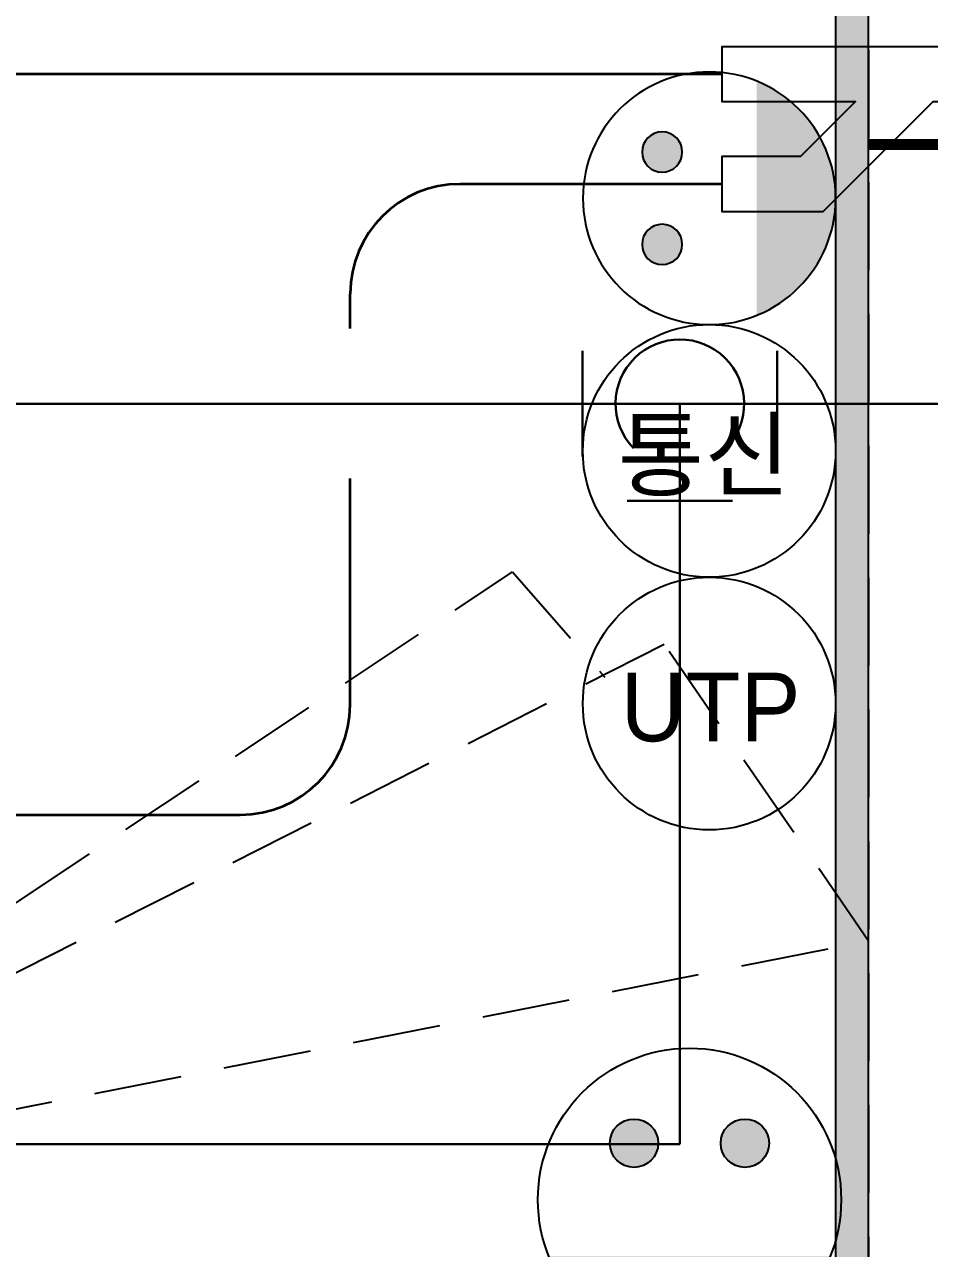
# Model space of a CAD drawing. Header units: inches. Extents: x 3778 to 56227, y -16914 to 35091.
# Drawn here: x 39327 to 40151, y -11067 to -9953 of the extents above; entities that cross this region are included whole.
import ezdxf

# ---------------------------------------------------------------- set-up
doc = ezdxf.new("R2010")
doc.units = ezdxf.units.IN
doc.header["$LTSCALE"] = 100
doc.header["$MEASUREMENT"] = 0
doc.linetypes.add('DH-HID2', pattern=[1.2, 0.8, -0.4])
doc.linetypes.add('HID', pattern=[2.5, 1.5, -1])
for name, color, linetype in [('06-LIGHT', 4, 'Continuous'), ('1', 1, 'Continuous'), ('2-con', 2, 'Continuous'), ('3.기호.계단선', 30, 'Continuous'), ('FU-FURM', 251, 'DH-HID2'), ('RC-LIGHT', 7, 'Continuous'), ('설비', 140, 'Continuous')]:
    doc.layers.add(name, color=color, linetype=linetype)
doc.layers.add('SS-ED', color=3, linetype='Continuous', lineweight=30)
doc.layers.add('SS-RLRG', color=4, linetype='Continuous', lineweight=35)
doc.styles.add('코레일둥고', font='Korail_Round_Gothic_Medium.ttf')

# ---------------------------------------------------------------- blocks, each defined once
blk = doc.blocks.new('cjvjf')
at = {"layer": '2-con'}
blk.add_lwpolyline([(150368.5, 65904.5), (150368.5, 66078.5), (150681.5, 66078.5), (150681.5, 70048.5), (149381.5, 70048.5), (149381.5, 69448.5), (149256.5, 69448.5), (149256.5, 69746.5), (148951.5, 69746.5), (148951.5, 69946.5), (149251.5, 69946.5), (149251.5, 70244.5), (150833.5, 70244.5), (150833.5, 65904.5), (150368.5, 65904.5)], dxfattribs=at)
blk = doc.blocks.new('cjscjdeh')
at = {"layer": 'FU-FURM', "color": 8}
for p, q in [((146763.5, 69824.8), (147614.5, 70392.2)), ((147614.5, 70392.2), (147698.5, 70296.2)), ((147752.5, 70326.2), (146763.5, 69824.8)), ((147938.5, 70056.2), (147752.5, 70326.2)), ((146763.5, 69824.8), (147938.5, 70056.2))]:
    blk.add_line(p, q, dxfattribs=at)
blk.add_lwpolyline([(146783.5, 71606.9), (147918.5, 71606.9, -0.414214), (147938.5, 71586.9), (147938.5, 69426.9, -0.414214), (147918.5, 69406.9), (146783.5, 69406.9, -0.414214), (146763.5, 69426.9), (146763.5, 71586.9, -0.414214)], format="xyb", close=True, dxfattribs=at)
blk.add_blockref('cjvjf', (-2743, 3328.4))
blk = doc.blocks.new('egoo')
at = {"layer": '설비'}
h = blk.add_hatch(color=140, dxfattribs=at)
edge = h.paths.add_edge_path()
edge.add_arc((1015645.3, 443433.7), 22.3, 0, 360)
h = blk.add_hatch(color=140, dxfattribs=at)
edge = h.paths.add_edge_path()
edge.add_arc((1015747.7, 443433.7), 22.3, 0, 360)
h = blk.add_hatch(color=140, dxfattribs=at)
edge = h.paths.add_edge_path()
edge.add_line((1015826.3, 443329.1), (1015566.6, 443329.1))
edge.add_ellipse((1015696.5, 443381.5), major_axis=(99, 99), ratio=1, start_angle=156.9578, end_angle=293.0422)
at = {"layer": '설비', "color": 140}
for centre, radius in [((1015696.5, 443381.5), 140), ((1015645.3, 443433.7), 22.3), ((1015747.7, 443433.7), 22.3)]:
    blk.add_circle(centre, radius, dxfattribs=at)
blk = doc.blocks.new('tee')
at = {"layer": 'SS-ED', "color": 1}
for p, q in [((40.02, 73.74), (-40.02, 73.74)), ((-73.74, 40.02), (-73.74, -40.02)), ((73.74, 40.02), (73.74, -40.02))]:
    blk.add_line(p, q, dxfattribs=at)
at = {"layer": 'SS-ED', "color": 2}
blk.add_arc((0, 0), 48.77, 136.31569, 43.68431, dxfattribs=at)
blk = doc.blocks.new('dpdjzjs')
at = {"layer": '1', "color": 6}
blk.add_lwpolyline([(176232.8, 91856.8), (175932.8, 91856.8), (175932.8, 91806.8), (176054.5, 91806.8), (176004.5, 91756.8), (175932.8, 91756.8), (175932.8, 91706.8), (176025.2, 91706.8), (176125.2, 91806.8), (176232.8, 91806.8)], close=True, dxfattribs=at)
at = {"layer": 'SS-ED'}
for p, q in [((176603, 91531.8), (172686.1, 91531.8)), ((175894.7, 90857.8), (175894.7, 91531.8)), ((175252.8, 90857.8), (175894.7, 90857.8))]:
    blk.add_line(p, q, dxfattribs=at)
at = {"layer": 'SS-RLRG', "color": 4}
for p, q in [((175932.8, 91831.8), (174470.5, 91831.8)), ((175252.8, 91157.8), (175494.7, 91157.8))]:
    blk.add_line(p, q, dxfattribs=at)
at = {"layer": 'SS-RLRG'}
for p, q in [((175932.8, 91731.8), (175694.7, 91731.8)), ((175594.7, 91600.2), (175594.7, 91631.8)), ((175594.7, 91257.8), (175594.7, 91463.8))]:
    blk.add_line(p, q, dxfattribs=at)
for centre, start, end in [((175694.7, 91631.8), 90, 180), ((175494.7, 91257.8), 270, 0)]:
    blk.add_arc(centre, 100, start, end, dxfattribs=at)
at = {"layer": '1', "xscale": -1.200000000011642, "yscale": 1.200000000011642, "zscale": 1.199999999999999, "rotation": 180}
blk.add_blockref('tee', (175894.7, 91531.8), dxfattribs=at)
blk = doc.blocks.new('ZHSTPS')
at = {"layer": 'RC-LIGHT'}
h = blk.add_hatch(color=10, dxfattribs=at)
edge = h.paths.add_edge_path()
edge.add_arc((185728.7, 67741.8), 22, 0, 360)
h = blk.add_hatch(color=10, dxfattribs=at)
edge = h.paths.add_edge_path()
edge.add_arc((185829.6, 67741.8), 22, 0, 360)
h = blk.add_hatch(color=10, dxfattribs=at)
edge = h.paths.add_edge_path()
edge.add_line((185907.1, 67638.7), (185651.2, 67638.7))
edge.add_ellipse((185779.2, 67690.3), major_axis=(97.6, 97.6), ratio=1, start_angle=156.9578, end_angle=293.0422)
at = {"layer": 'RC-LIGHT', "color": 10}
for centre, radius in [((185779.2, 67690.3), 138), ((185728.7, 67741.8), 22), ((185829.6, 67741.8), 22)]:
    blk.add_circle(centre, radius, dxfattribs=at)

msp = doc.modelspace()

# ---------------------------------------------------------------- hatches: boundary and pattern name
at = {"layer": '3.기호.계단선'}
h = msp.add_hatch(color=10, dxfattribs=at)
h.dxf.hatch_style = 1
h.paths.add_polyline_path([(40065.5, -8067), (40065.5, -11437), (40095.5, -11437), (40095.5, -8067)])

# ---------------------------------------------------------------- linework, layer by layer
at = {"layer": '06-LIGHT', "color": 0, "linetype": 'HID', "const_width": 10}
msp.add_lwpolyline([(40095.5, -10062.5), (40194.9, -10062.5), (40194.9, -11273.7), (40095.5, -11273.7), (40134.6, -11303.9)], dxfattribs=at)
at = {"layer": '3.기호.계단선', "color": 10}
msp.add_lwpolyline([(40065.5, -8067), (40065.5, -11437), (40095.5, -11437), (40095.5, -8067), (40065.5, -8067)], dxfattribs=at)
at = {"layer": '설비', "color": 140}
for centre in [(39950.5, -10341.5), (39950.5, -10571.5)]:
    msp.add_circle(centre, 115, dxfattribs=at)

# ---------------------------------------------------------------- block references
msp.add_blockref('cjscjdeh', (-107843, -80843.8))
at = {"layer": '2-con'}
msp.add_blockref('dpdjzjs', (-135970.9, -101830.4), dxfattribs=at)
at = {"layer": 'RC-LIGHT', "color": 10}
msp.add_blockref('ZHSTPS', (-145846.6, -78713.4), dxfattribs=at)
at = {"layer": '설비', "color": 140, "xscale": -0.8214285869294655, "yscale": 0.8214285869294655, "zscale": 0.8214285869294655, "rotation": 90}
msp.add_blockref('egoo', (404156.8, 824210.6), dxfattribs=at)

# ---------------------------------------------------------------- texts
at = {"layer": '설비', "color": 140, "style": '코레일둥고'}
for s, p in [('통신', (39867.4, -10376.2)), ('UTP', (39870, -10605.8))]:
    msp.add_text(s, height=62.5, dxfattribs=at).set_placement(p)

doc.saveas('drawing.dxf')
